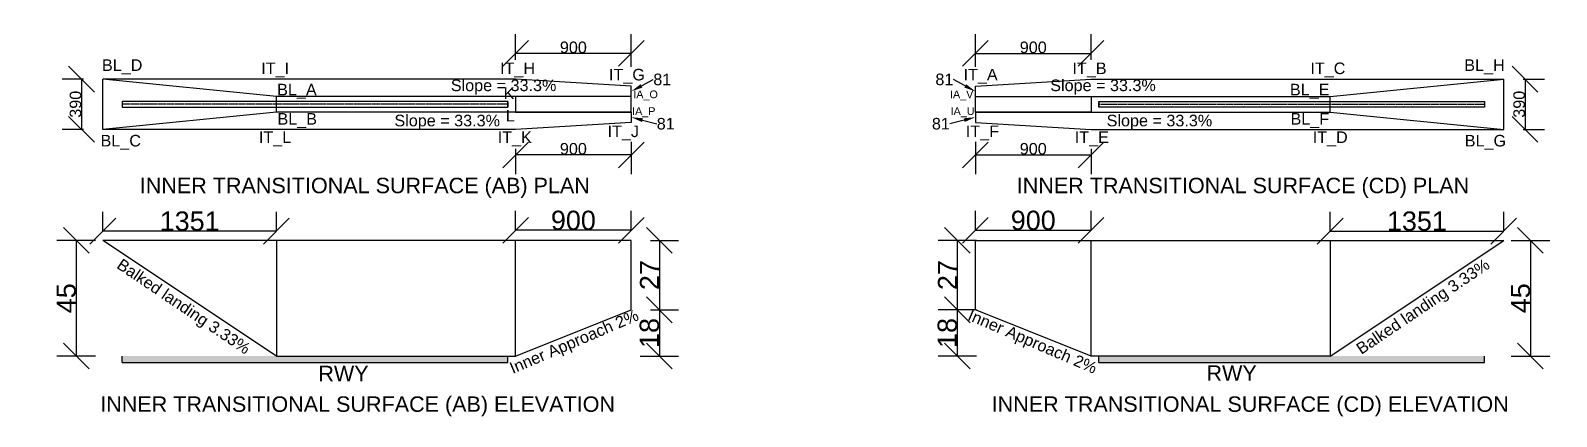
# Model space of a CAD drawing. Header units: metres. Extents: x 53499 to 358985, y 19300 to 120860.
# Drawn here: x 61160 to 73032, y 82336 to 85339 of the extents above; entities that cross this region are included whole.
import ezdxf
from ezdxf import colors
from ezdxf.entities.mleader import LeaderData, LeaderLine
from ezdxf.math import Vec2, Vec3

# ---------------------------------------------------------------- set-up
doc = ezdxf.new("R2010")
doc.units = ezdxf.units.M
doc.header["$MEASUREMENT"] = 0
doc.linetypes.add('ACAD_ISO02W100', pattern=[15, 12, -3])
for name, color, linetype in [('Approach', 20, 'Continuous'), ('Approach Elev', 132, 'Continuous'), ('Dimtxt', 82, 'Continuous'), ('Inner Approach', 220, 'Continuous'), ('Runway', 10, 'Continuous'), ('RWY CL', 80, 'ACAD_ISO02W100'), ('Text', 240, 'Continuous')]:
    doc.layers.add(name, color=color, linetype=linetype)
doc.layers.add('Blk landing', color=7, linetype='Continuous', true_color=0xf7c318)
doc.layers.add('IA', color=7, linetype='Continuous', lineweight=30, true_color=0x3f9933)
doc.styles.add('Dimtxt', font='arial.ttf', dxfattribs={"height": 425})
doc.styles.get("Standard").update_dxf_attribs({"font": 'arial.ttf', "height": 425})
doc.styles.add('style1', font='arial.ttf', dxfattribs={"height": 250})
doc.styles.add('style2', font='arial.ttf', dxfattribs={"height": 200})
doc.dimstyles.new('Elev standard', dxfattribs={"dimtxt": 425, "dimasz": 200, "dimexe": 150, "dimexo": 150, "dimgap": 0.09, "dimtad": 1, "dimdec": 0, "dimlfac": 0.05, "dimzin": 0, "dimdsep": 46, "dimtxsty": 'Dimtxt', "dimblk": 'OBLIQUE', "dimcen": 0.09, "dimclrt": 256, "dimadec": 0, "dimazin": 0, "dimtfac": 1, "dimtdec": 0, "dimtix": 1, "dimtofl": 0, "dimtmove": 0, "dimatfit": 0, "dimfxl": 150, "dimfxlon": 1, "dimtolj": 1, "dimtzin": 0, "dimarcsym": 0})
doc.dimstyles.new('Standard 200', dxfattribs={"dimtxt": 200, "dimasz": 200, "dimexe": 150, "dimexo": 150, "dimgap": 0.09, "dimtad": 1, "dimdec": 0, "dimzin": 0, "dimdsep": 46, "dimtxsty": 'style2', "dimblk": 'OBLIQUE', "dimcen": 0.09, "dimclrt": 256, "dimadec": 0, "dimazin": 0, "dimtfac": 1, "dimtdec": 0, "dimtix": 1, "dimtofl": 0, "dimtmove": 0, "dimatfit": 0, "dimfxl": 150, "dimfxlon": 1, "dimtolj": 1, "dimtzin": 0, "dimarcsym": 0})

# ---------------------------------------------------------------- blocks, each defined once
blk = doc.blocks.new('_Oblique')
at = {"color": 0, "linetype": 'ByBlock', "lineweight": -2}
blk.add_line((-0.5, -0.5), (0.5, 0.5), dxfattribs=at)
blk = doc.blocks.new('*D75')
at = {"layer": 'Defpoints', "color": 0, "transparency": 16777216}
for p in [(69411, 85161), (68511, 84906), (69411, 84960)]:
    blk.add_point(p, dxfattribs=at)
at = {"layer": 'IA', "color": 0, "lineweight": -2, "transparency": 16777216}
for p, q in [((68511, 85056), (68511, 85311)), ((69411, 85110), (69411, 85311)), ((68511, 85161), (69411, 85161))]:
    blk.add_line(p, q, dxfattribs=at)
at = {"layer": 'IA', "color": 0, "lineweight": -2, "transparency": 16777216, "xscale": 200, "yscale": 200, "zscale": 200, "rotation": 180}
blk.add_blockref('_Oblique', (68511, 85161), dxfattribs=at)
at = {"layer": 'IA', "color": 0, "lineweight": -2, "transparency": 16777216, "xscale": 200, "yscale": 200, "zscale": 200}
blk.add_blockref('_Oblique', (69411, 85161), dxfattribs=at)
at = {"layer": 'IA', "transparency": 16777216, "insert": (68961, 85207), "char_height": 200, "attachment_point": 5, "style": 'style2'}
blk.add_mtext('\\A1;{\\H0.45x;900}', dxfattribs=at)
blk = doc.blocks.new('*D76')
at = {"layer": 'Defpoints', "color": 0, "transparency": 16777216}
for p in [(68511, 84624), (69411, 84569), (69411, 84371)]:
    blk.add_point(p, dxfattribs=at)
at = {"layer": 'IA', "color": 0, "lineweight": -2, "transparency": 16777216}
for p, q in [((68511, 84474), (68511, 84221)), ((69411, 84419), (69411, 84221)), ((68511, 84371), (69411, 84371))]:
    blk.add_line(p, q, dxfattribs=at)
at = {"layer": 'IA', "color": 0, "lineweight": -2, "transparency": 16777216, "xscale": 200, "yscale": 200, "zscale": 200, "rotation": 180}
blk.add_blockref('_Oblique', (68511, 84371), dxfattribs=at)
at = {"layer": 'IA', "color": 0, "lineweight": -2, "transparency": 16777216, "xscale": 200, "yscale": 200, "zscale": 200}
blk.add_blockref('_Oblique', (69411, 84371), dxfattribs=at)
at = {"layer": 'IA', "transparency": 16777216, "insert": (68961, 84418), "char_height": 200, "attachment_point": 5, "style": 'style2'}
blk.add_mtext('\\A1;{\\H0.45x;900}', dxfattribs=at)
blk = doc.blocks.new('*D77')
at = {"layer": 'Defpoints', "color": 0, "transparency": 16777216}
for p in [(72622, 84960), (72622, 84569), (72788, 84569)]:
    blk.add_point(p, dxfattribs=at)
at = {"layer": 'IA', "color": 0, "lineweight": -2, "transparency": 16777216}
for p, q in [((72772, 84960), (72938, 84960)), ((72788, 84960), (72788, 84569)), ((72772, 84569), (72938, 84569))]:
    blk.add_line(p, q, dxfattribs=at)
at = {"layer": 'IA', "color": 0, "lineweight": -2, "transparency": 16777216, "xscale": 200, "yscale": 200, "zscale": 200}
for p, rotation in [((72788, 84960), 90), ((72788, 84569), 270)]:
    blk.add_blockref('_Oblique', p, dxfattribs=dict(at, rotation=rotation))
at = {"layer": 'IA', "transparency": 16777216, "insert": (72742, 84765), "char_height": 200, "attachment_point": 5, "rotation": 90, "style": 'style2'}
blk.add_mtext('\\A1;{\\H0.45x;390}', dxfattribs=at)
blk = doc.blocks.new('*D78')
at = {"layer": 'Defpoints', "color": 0, "transparency": 16777216}
for p in [(71271, 83706), (71271, 82806), (72829, 82806)]:
    blk.add_point(p, dxfattribs=at)
at = {"layer": 'Dimtxt', "color": 0, "lineweight": -2, "transparency": 16777216}
for p, q in [((72679, 83706), (72979, 83706)), ((72829, 83706), (72829, 82806)), ((72679, 82806), (72979, 82806))]:
    blk.add_line(p, q, dxfattribs=at)
at = {"layer": 'Dimtxt', "color": 0, "lineweight": -2, "transparency": 16777216, "xscale": 200, "yscale": 200, "zscale": 200}
for p, rotation in [((72829, 83706), 90), ((72829, 82806), 270)]:
    blk.add_blockref('_Oblique', p, dxfattribs=dict(at, rotation=rotation))
at = {"layer": 'Dimtxt', "transparency": 16777216, "insert": (72753, 83256), "char_height": 425, "attachment_point": 5, "rotation": 90, "style": 'Dimtxt'}
blk.add_mtext('\\A1;{\\H0.35294x;45}', dxfattribs=at)
blk = doc.blocks.new('*D79')
at = {"layer": 'Defpoints', "color": 0, "transparency": 16777216}
for p in [(68511, 83706), (69411, 83785), (69411, 83706)]:
    blk.add_point(p, dxfattribs=at)
at = {"layer": 'Dimtxt', "color": 0, "lineweight": -2, "transparency": 16777216}
for p, q in [((68511, 83785), (68511, 83935)), ((69411, 83785), (69411, 83935)), ((68511, 83785), (69411, 83785))]:
    blk.add_line(p, q, dxfattribs=at)
at = {"layer": 'Dimtxt', "color": 0, "lineweight": -2, "transparency": 16777216, "xscale": 200, "yscale": 200, "zscale": 200, "rotation": 180}
blk.add_blockref('_Oblique', (68511, 83785), dxfattribs=at)
at = {"layer": 'Dimtxt', "color": 0, "lineweight": -2, "transparency": 16777216, "xscale": 200, "yscale": 200, "zscale": 200}
blk.add_blockref('_Oblique', (69411, 83785), dxfattribs=at)
at = {"layer": 'Dimtxt', "transparency": 16777216, "insert": (68961, 83861), "char_height": 200, "attachment_point": 5, "style": 'style2'}
blk.add_mtext('\\A1;{\\H0.75x;900}', dxfattribs=at)
blk = doc.blocks.new('*D80')
at = {"layer": 'Defpoints', "color": 0, "transparency": 16777216}
for p in [(71271, 83706), (72622, 83778), (72622, 83706)]:
    blk.add_point(p, dxfattribs=at)
at = {"layer": 'Dimtxt', "color": 0, "lineweight": -2, "transparency": 16777216}
for p, q in [((71271, 83778), (71271, 83928)), ((72622, 83778), (72622, 83928)), ((71271, 83778), (72622, 83778))]:
    blk.add_line(p, q, dxfattribs=at)
at = {"layer": 'Dimtxt', "color": 0, "lineweight": -2, "transparency": 16777216, "xscale": 200, "yscale": 200, "zscale": 200, "rotation": 180}
blk.add_blockref('_Oblique', (71271, 83778), dxfattribs=at)
at = {"layer": 'Dimtxt', "color": 0, "lineweight": -2, "transparency": 16777216, "xscale": 200, "yscale": 200, "zscale": 200}
blk.add_blockref('_Oblique', (72622, 83778), dxfattribs=at)
at = {"layer": 'Dimtxt', "transparency": 16777216, "insert": (71946, 83855), "char_height": 200, "attachment_point": 5, "style": 'style2'}
blk.add_mtext('\\A1;{\\H0.75x;1351}', dxfattribs=at)
blk = doc.blocks.new('*D82')
at = {"layer": 'Defpoints', "color": 0, "transparency": 16777216}
for p in [(69411, 83706), (68370, 83166), (69411, 83166)]:
    blk.add_point(p, dxfattribs=at)
at = {"layer": 'Dimtxt', "color": 0, "lineweight": -2, "transparency": 16777216}
for p, q in [((68520, 83706), (68220, 83706)), ((68370, 83706), (68370, 83166)), ((68520, 83166), (68220, 83166))]:
    blk.add_line(p, q, dxfattribs=at)
at = {"layer": 'Dimtxt', "color": 0, "lineweight": -2, "transparency": 16777216, "xscale": 200, "yscale": 200, "zscale": 200}
for p, rotation in [((68370, 83706), 90), ((68370, 83166), 270)]:
    blk.add_blockref('_Oblique', p, dxfattribs=dict(at, rotation=rotation))
at = {"layer": 'Dimtxt', "transparency": 16777216, "insert": (68294, 83436), "char_height": 425, "attachment_point": 5, "rotation": 90, "style": 'Dimtxt'}
blk.add_mtext('\\A1;{\\H0.35294x;27}', dxfattribs=at)
blk = doc.blocks.new('*D83')
at = {"layer": 'Defpoints', "color": 0, "transparency": 16777216}
for p in [(69411, 83166), (68370, 82806), (69411, 82806)]:
    blk.add_point(p, dxfattribs=at)
at = {"layer": 'Dimtxt', "color": 0, "lineweight": -2, "transparency": 16777216}
for p, q in [((68520, 83166), (68220, 83166)), ((68370, 83166), (68370, 82806)), ((68520, 82806), (68220, 82806))]:
    blk.add_line(p, q, dxfattribs=at)
at = {"layer": 'Dimtxt', "color": 0, "lineweight": -2, "transparency": 16777216, "xscale": 200, "yscale": 200, "zscale": 200}
for p, rotation in [((68370, 83166), 90), ((68370, 82806), 270)]:
    blk.add_blockref('_Oblique', p, dxfattribs=dict(at, rotation=rotation))
at = {"layer": 'Dimtxt', "transparency": 16777216, "insert": (68293, 82986), "char_height": 425, "attachment_point": 5, "rotation": 90, "style": 'Dimtxt'}
blk.add_mtext('\\A1;{\\H0.35294x;18}', dxfattribs=at)
blk = doc.blocks.new('*D84')
at = {"layer": 'Defpoints', "color": 0, "transparency": 16777216}
for p in [(64933, 85161), (64933, 84960), (65833, 84906)]:
    blk.add_point(p, dxfattribs=at)
at = {"layer": 'IA', "color": 0, "lineweight": -2, "transparency": 16777216}
for p, q in [((64933, 85110), (64933, 85311)), ((65833, 85056), (65833, 85311)), ((65833, 85161), (64933, 85161))]:
    blk.add_line(p, q, dxfattribs=at)
at = {"layer": 'IA', "color": 0, "lineweight": -2, "transparency": 16777216, "xscale": 200, "yscale": 200, "zscale": 200, "rotation": 180}
blk.add_blockref('_Oblique', (64933, 85161), dxfattribs=at)
at = {"layer": 'IA', "color": 0, "lineweight": -2, "transparency": 16777216, "xscale": 200, "yscale": 200, "zscale": 200}
blk.add_blockref('_Oblique', (65833, 85161), dxfattribs=at)
at = {"layer": 'IA', "transparency": 16777216, "insert": (65383, 85207), "char_height": 200, "attachment_point": 5, "style": 'style2'}
blk.add_mtext('\\A1;{\\H0.45x;900}', dxfattribs=at)
blk = doc.blocks.new('*D85')
at = {"layer": 'Defpoints', "color": 0, "transparency": 16777216}
for p in [(64933, 84569), (65833, 84624), (64933, 84371)]:
    blk.add_point(p, dxfattribs=at)
at = {"layer": 'IA', "color": 0, "lineweight": -2, "transparency": 16777216}
for p, q in [((64933, 84419), (64933, 84221)), ((65833, 84474), (65833, 84221)), ((65833, 84371), (64933, 84371))]:
    blk.add_line(p, q, dxfattribs=at)
at = {"layer": 'IA', "color": 0, "lineweight": -2, "transparency": 16777216, "xscale": 200, "yscale": 200, "zscale": 200, "rotation": 180}
blk.add_blockref('_Oblique', (64933, 84371), dxfattribs=at)
at = {"layer": 'IA', "color": 0, "lineweight": -2, "transparency": 16777216, "xscale": 200, "yscale": 200, "zscale": 200}
blk.add_blockref('_Oblique', (65833, 84371), dxfattribs=at)
at = {"layer": 'IA', "transparency": 16777216, "insert": (65383, 84418), "char_height": 200, "attachment_point": 5, "style": 'style2'}
blk.add_mtext('\\A1;{\\H0.45x;900}', dxfattribs=at)
blk = doc.blocks.new('*D86')
at = {"layer": 'Defpoints', "color": 0, "transparency": 16777216}
for p in [(61722, 84960), (61556, 84569), (61722, 84569)]:
    blk.add_point(p, dxfattribs=at)
at = {"layer": 'IA', "color": 0, "lineweight": -2, "transparency": 16777216}
for p, q in [((61572, 84960), (61406, 84960)), ((61556, 84960), (61556, 84569)), ((61572, 84569), (61406, 84569))]:
    blk.add_line(p, q, dxfattribs=at)
at = {"layer": 'IA', "color": 0, "lineweight": -2, "transparency": 16777216, "xscale": 200, "yscale": 200, "zscale": 200}
for p, rotation in [((61556, 84960), 90), ((61556, 84569), 270)]:
    blk.add_blockref('_Oblique', p, dxfattribs=dict(at, rotation=rotation))
at = {"layer": 'IA', "transparency": 16777216, "insert": (61510, 84765), "char_height": 200, "attachment_point": 5, "rotation": 90, "style": 'style2'}
blk.add_mtext('\\A1;{\\H0.45x;390}', dxfattribs=at)
blk = doc.blocks.new('*D87')
at = {"layer": 'Defpoints', "color": 0, "transparency": 16777216}
for p in [(63073, 83706), (61515, 82806), (63073, 82806)]:
    blk.add_point(p, dxfattribs=at)
at = {"layer": 'Dimtxt', "color": 0, "lineweight": -2, "transparency": 16777216}
for p, q in [((61665, 83706), (61365, 83706)), ((61515, 83706), (61515, 82806)), ((61665, 82806), (61365, 82806))]:
    blk.add_line(p, q, dxfattribs=at)
at = {"layer": 'Dimtxt', "color": 0, "lineweight": -2, "transparency": 16777216, "xscale": 200, "yscale": 200, "zscale": 200}
for p, rotation in [((61515, 83706), 90), ((61515, 82806), 270)]:
    blk.add_blockref('_Oblique', p, dxfattribs=dict(at, rotation=rotation))
at = {"layer": 'Dimtxt', "transparency": 16777216, "insert": (61438, 83256), "char_height": 425, "attachment_point": 5, "rotation": 90, "style": 'Dimtxt'}
blk.add_mtext('\\A1;{\\H0.35294x;45}', dxfattribs=at)
blk = doc.blocks.new('*D88')
at = {"layer": 'Defpoints', "color": 0, "transparency": 16777216}
for p in [(64933, 83785), (64933, 83706), (65833, 83706)]:
    blk.add_point(p, dxfattribs=at)
at = {"layer": 'Dimtxt', "color": 0, "lineweight": -2, "transparency": 16777216}
for p, q in [((64933, 83785), (64933, 83935)), ((65833, 83785), (65833, 83935)), ((65833, 83785), (64933, 83785))]:
    blk.add_line(p, q, dxfattribs=at)
at = {"layer": 'Dimtxt', "color": 0, "lineweight": -2, "transparency": 16777216, "xscale": 200, "yscale": 200, "zscale": 200, "rotation": 180}
blk.add_blockref('_Oblique', (64933, 83785), dxfattribs=at)
at = {"layer": 'Dimtxt', "color": 0, "lineweight": -2, "transparency": 16777216, "xscale": 200, "yscale": 200, "zscale": 200}
blk.add_blockref('_Oblique', (65833, 83785), dxfattribs=at)
at = {"layer": 'Dimtxt', "transparency": 16777216, "insert": (65383, 83861), "char_height": 200, "attachment_point": 5, "style": 'style2'}
blk.add_mtext('\\A1;{\\H0.75x;900}', dxfattribs=at)
blk = doc.blocks.new('*D89')
at = {"layer": 'Defpoints', "color": 0, "transparency": 16777216}
for p in [(61722, 83778), (61722, 83706), (63073, 83706)]:
    blk.add_point(p, dxfattribs=at)
at = {"layer": 'Dimtxt', "color": 0, "lineweight": -2, "transparency": 16777216}
for p, q in [((61722, 83778), (61722, 83928)), ((63073, 83778), (63073, 83928)), ((63073, 83778), (61722, 83778))]:
    blk.add_line(p, q, dxfattribs=at)
at = {"layer": 'Dimtxt', "color": 0, "lineweight": -2, "transparency": 16777216, "xscale": 200, "yscale": 200, "zscale": 200, "rotation": 180}
blk.add_blockref('_Oblique', (61722, 83778), dxfattribs=at)
at = {"layer": 'Dimtxt', "color": 0, "lineweight": -2, "transparency": 16777216, "xscale": 200, "yscale": 200, "zscale": 200}
blk.add_blockref('_Oblique', (63073, 83778), dxfattribs=at)
at = {"layer": 'Dimtxt', "transparency": 16777216, "insert": (62398, 83855), "char_height": 200, "attachment_point": 5, "style": 'style2'}
blk.add_mtext('\\A1;{\\H0.75x;1351}', dxfattribs=at)
blk = doc.blocks.new('*D90')
at = {"layer": 'Defpoints', "color": 0, "transparency": 16777216}
for p in [(65833, 83706), (65833, 83166), (66052, 83166)]:
    blk.add_point(p, dxfattribs=at)
at = {"layer": 'Dimtxt', "color": 0, "lineweight": -2, "transparency": 16777216}
for p, q in [((65983, 83706), (66202, 83706)), ((66052, 83706), (66052, 83166)), ((65983, 83166), (66202, 83166))]:
    blk.add_line(p, q, dxfattribs=at)
at = {"layer": 'Dimtxt', "color": 0, "lineweight": -2, "transparency": 16777216, "xscale": 200, "yscale": 200, "zscale": 200}
for p, rotation in [((66052, 83706), 90), ((66052, 83166), 270)]:
    blk.add_blockref('_Oblique', p, dxfattribs=dict(at, rotation=rotation))
at = {"layer": 'Dimtxt', "transparency": 16777216, "insert": (65976, 83436), "char_height": 425, "attachment_point": 5, "rotation": 90, "style": 'Dimtxt'}
blk.add_mtext('\\A1;{\\H0.35294x;27}', dxfattribs=at)
blk = doc.blocks.new('*D91')
at = {"layer": 'Defpoints', "color": 0, "transparency": 16777216}
for p in [(65833, 83166), (64933, 82806), (66052, 82806)]:
    blk.add_point(p, dxfattribs=at)
at = {"layer": 'Dimtxt', "color": 0, "lineweight": -2, "transparency": 16777216}
for p, q in [((65983, 83166), (66202, 83166)), ((66052, 83166), (66052, 82806)), ((65902, 82806), (66202, 82806))]:
    blk.add_line(p, q, dxfattribs=at)
at = {"layer": 'Dimtxt', "color": 0, "lineweight": -2, "transparency": 16777216, "xscale": 200, "yscale": 200, "zscale": 200}
for p, rotation in [((66052, 83166), 90), ((66052, 82806), 270)]:
    blk.add_blockref('_Oblique', p, dxfattribs=dict(at, rotation=rotation))
at = {"layer": 'Dimtxt', "transparency": 16777216, "insert": (65975, 82986), "char_height": 425, "attachment_point": 5, "rotation": 90, "style": 'Dimtxt'}
blk.add_mtext('\\A1;{\\H0.35294x;18}', dxfattribs=at)

msp = doc.modelspace()

# ---------------------------------------------------------------- hatches: boundary and pattern name
at = {"layer": 'Approach Elev'}
h = msp.add_hatch(color=256, dxfattribs=at)
h.dxf.hatch_style = 1
h.paths.add_polyline_path([(64873.4, 82806.3), (61873.4, 82806.3), (61873.4, 82756.3), (64873.4, 82756.3)])
h = msp.add_hatch(color=256, dxfattribs=at)
h.dxf.hatch_style = 1
h.paths.add_polyline_path([(72470.7, 82806.3), (69470.7, 82806.3), (69470.7, 82756.3), (72470.7, 82756.3)])

# ---------------------------------------------------------------- linework, layer by layer
for p, q in [((65833.4, 83706.3), (61722.1, 83706.3)), ((68510.7, 83706.3), (72622, 83706.3))]:
    msp.add_line(p, q)
at = {"layer": 'Approach'}
for p, q in [((61873.4, 82756.3), (64873.4, 82756.3)), ((69470.7, 82756.3), (72470.7, 82756.3))]:
    msp.add_line(p, q, dxfattribs=at)
at = {"layer": 'Approach Elev'}
for p, q in [((61873.4, 82756.3), (61873.4, 82806.3)), ((64873.4, 82756.3), (64873.4, 82806.3)), ((69470.7, 82756.3), (69470.7, 82806.3)), ((72470.7, 82756.3), (72470.7, 82806.3))]:
    msp.add_line(p, q, dxfattribs=at)
at = {"layer": 'Blk landing'}
for p, q in [((61722.1, 84569.5), (61722.1, 84959.7)), ((63073.4, 84824.6), (61722.1, 84959.7)), ((71270.7, 84824.6), (72622, 84959.7)), ((72622, 84569.5), (72622, 84959.7)), ((63073.4, 84704.6), (63073.4, 84824.6)), ((71270.7, 84704.6), (71270.7, 84824.6)), ((63073.4, 84704.6), (61722.1, 84569.5)), ((71270.7, 84704.6), (72622, 84569.5)), ((63073.4, 82806.3), (61722.1, 83706.3)), ((71270.7, 82806.3), (72622, 83706.3))]:
    msp.add_line(p, q, dxfattribs=at)
at = {"layer": 'IA'}
for p, q in [((63073.4, 84824.6), (61722.1, 84959.7)), ((64933.4, 84959.7), (61722.1, 84959.7)), ((65833.4, 84905.7), (64933.4, 84959.7)), ((65833.4, 84824.6), (65833.4, 84905.7)), ((68510.7, 84905.7), (69410.7, 84959.7)), ((68510.7, 84824.6), (68510.7, 84905.7)), ((69410.7, 84959.7), (72622, 84959.7)), ((71270.7, 84824.6), (72622, 84959.7)), ((65833.4, 84824.6), (63073.4, 84824.6)), ((68510.7, 84824.6), (71270.7, 84824.6)), ((63073.4, 84704.6), (61722.1, 84569.5)), ((65833.4, 84704.6), (63073.4, 84704.6)), ((65833.4, 84704.6), (65833.4, 84623.5)), ((68510.7, 84704.6), (71270.7, 84704.6)), ((68510.7, 84704.6), (68510.7, 84623.5)), ((71270.7, 84704.6), (72622, 84569.5)), ((64933.4, 84569.5), (61722.1, 84569.5)), ((65833.4, 84623.5), (64933.4, 84569.5)), ((68510.7, 84623.5), (69410.7, 84569.5)), ((69410.7, 84569.5), (72622, 84569.5)), ((63073.4, 83706.3), (61722.1, 83706.3)), ((64933.4, 83706.3), (63073.4, 83706.3)), ((63073.4, 83706.3), (63073.4, 82806.3)), ((64933.4, 82806.3), (64933.4, 83706.3)), ((65833.4, 83706.3), (64933.4, 83706.3)), ((65833.4, 83166.3), (65833.4, 83706.3)), ((68510.7, 83706.3), (69410.7, 83706.3)), ((68510.7, 83166.3), (68510.7, 83706.3)), ((69410.7, 82806.3), (69410.7, 83706.3)), ((69410.7, 83706.3), (71270.7, 83706.3)), ((71270.7, 83706.3), (71270.7, 82806.3)), ((71270.7, 83706.3), (72622, 83706.3)), ((63073.4, 82806.3), (64933.4, 82806.3)), ((71270.7, 82806.3), (69410.7, 82806.3))]:
    msp.add_line(p, q, dxfattribs=at)
at = {"layer": 'Inner Approach'}
for p, q in [((65833.4, 84824.6), (64933.4, 84824.6)), ((64933.4, 84824.6), (64933.4, 84704.6)), ((65833.4, 84704.6), (65833.4, 84824.6)), ((68510.7, 84824.6), (69410.7, 84824.6)), ((68510.7, 84704.6), (68510.7, 84824.6)), ((69410.7, 84824.6), (69410.7, 84704.6)), ((64933.4, 84704.6), (65833.4, 84704.6)), ((69410.7, 84704.6), (68510.7, 84704.6)), ((64933.4, 82806.3), (65833.4, 83166.3)), ((69410.7, 82806.3), (68510.7, 83166.3))]:
    msp.add_line(p, q, dxfattribs=at)
at = {"layer": 'Runway'}
for p, q in [((64873.4, 84787.1), (61873.4, 84787.1)), ((61873.4, 84787.1), (61873.4, 84742.1)), ((64873.4, 84742.1), (64873.4, 84787.1)), ((64873.4, 84787.1), (64873.4, 84742.1)), ((69470.7, 84787.1), (72470.7, 84787.1)), ((69470.7, 84742.1), (69470.7, 84787.1)), ((69470.7, 84787.1), (69470.7, 84742.1)), ((72470.7, 84787.1), (72470.7, 84742.1)), ((61873.4, 84742.1), (64873.4, 84742.1)), ((72470.7, 84742.1), (69470.7, 84742.1))]:
    msp.add_line(p, q, dxfattribs=at)
at = {"layer": 'RWY CL'}
for p, q in [((64873.4, 84764.6), (61873.4, 84764.6)), ((69470.7, 84764.6), (72470.7, 84764.6))]:
    msp.add_line(p, q, dxfattribs=at)

# ---------------------------------------------------------------- texts
at = {"layer": 'Approach', "char_height": 120, "style": 'style2'}
for s, insert, attachment_point in [('INNER TRANSITIONAL SURFACE (AB) PLAN', (65511.5, 84193.2), 3), ('INNER TRANSITIONAL SURFACE (CD) PLAN', (68832.6, 84193.2), 1), ('INNER TRANSITIONAL SURFACE (AB) ELEVATION', (65706.8, 82492.6), 3), ('INNER TRANSITIONAL SURFACE (CD) ELEVATION', (68637.3, 82492.6), 1)]:
    msp.add_mtext_dynamic_manual_height_columns(s, width=13303.507, gutter_width=2125, heights=[0], dxfattribs=dict(at, insert=insert, attachment_point=attachment_point))
at = {"layer": 'Dimtxt', "char_height": 90}
for insert, attachment_point in [((64429.6, 84957.1), 1), ((69914.5, 84957.1), 3), ((63990.8, 84683.3), 1), ((70353.3, 84683.3), 3)]:
    msp.add_mtext_dynamic_manual_height_columns('Slope = 33.3%', width=1776.87, gutter_width=1, heights=[644.6], dxfattribs=dict(at, insert=insert, attachment_point=attachment_point))
for s, insert, attachment_point, rotation in [('Balked landing 3.33%', (61873.3, 83570.4), 1, 325.96372), ('Balked landing 3.33%', (72470.8, 83570.4), 3, 34.03628), ('Inner Approach 2%', (64875.9, 82749.3), 1, 23.18888), ('Inner Approach 2%', (69468.2, 82749.3), 3, 336.81112)]:
    msp.add_mtext_dynamic_manual_height_columns(s, width=1776.87, gutter_width=1, heights=[644.6], dxfattribs=dict(at, insert=insert, attachment_point=attachment_point, rotation=rotation))
at = {"layer": 'Dimtxt', "char_height": 120, "attachment_point": 1, "style": 'style2'}
for insert in [(63399, 82731), (70308.8, 82734.2)]:
    msp.add_mtext_dynamic_manual_height_columns('RWY', width=1650.888, gutter_width=1000, heights=[0], dxfattribs=dict(at, insert=insert))
at = {"layer": 'Text', "char_height": 90, "style": 'style1'}
for s, insert, attachment_point in [('BL_D', (61715.2, 85114.2), 1), ('BL_H', (72628.9, 85114.2), 3), ('BL_B', (63080.9, 84696.4), 1), ('BL_F', (71263.2, 84696.4), 3), ('BL_C', (61704.4, 84526.7), 1), ('BL_G', (72639.7, 84526.7), 3)]:
    msp.add_mtext_dynamic_manual_height_columns(s, width=99.134, gutter_width=1, heights=[0], dxfattribs=dict(at, insert=insert, attachment_point=attachment_point))
at = {"layer": 'Text'}
for s, width, insert, char_height, attachment_point in [('IT_I', 99.134, (62954.8, 85089.6), 90, 1), ('IT_H', 99.134, (64812.5, 85089.6), 90, 1), ('IT_G', 99.134, (65660.1, 85040.5), 90, 1), ('IT_A', 99.134, (68684.1, 85040.5), 90, 3), ('IT_B', 99.134, (69531.6, 85089.6), 90, 3), ('IT_C', 99.134, (71389.3, 85089.6), 90, 3), ('BL_A', 99.134, (63078.5, 84923.9), 90, 1), ('K', 99.134, (64840.3, 84895.5), 90, 1), ('BL_E', 99.134, (71265.6, 84923.9), 90, 3), ('IA_O', 99.134, (65849.2, 84871.9), 60, 1), ('IA_V', 99.134, (68494.9, 84871.9), 60, 3), ('L', 200, (64857.6, 84721.2), 90, 1), ('IA_P', 99.134, (65840, 84741.8), 60, 1), ('IA_U', 99.134, (68504.1, 84741.8), 60, 3), ('IT_L', 99.134, (62936.5, 84553.8), 90, 1), ('IT_K', 99.134, (64794.2, 84553.8), 90, 1), ('IT_J', 99.134, (65649.2, 84599.7), 90, 1), ('IT_F', 99.134, (68694.9, 84599.7), 90, 3), ('IT_E', 99.134, (69549.9, 84553.8), 90, 3), ('IT_D', 99.134, (71407.6, 84553.8), 90, 3)]:
    msp.add_mtext_dynamic_manual_height_columns(s, width=width, gutter_width=1, heights=[0], dxfattribs=dict(at, insert=insert, char_height=char_height, attachment_point=attachment_point))

# ---------------------------------------------------------------- dimensions: what is measured, and where the dimension line sits
at = {"layer": 'Dimtxt'}
for base, p1, p2, angle, text, dimstyle, picture, middle in [((61722.1, 83778.3), (63073.4, 83706.3), (61722.1, 83706.3), 180, '{\\H0.75x;<>}', 'Standard 200', '*D89', (62397.8, 83855.1)), ((64933.4, 83784.8), (65833.4, 83706.3), (64933.4, 83706.3), 180, '{\\H0.75x;<>}', 'Standard 200', '*D88', (65383.4, 83861.4)), ((61514.8, 82806.3), (63073.4, 83706.3), (63073.4, 82806.3), 90, '{\\H0.35294x;<>}', 'Elev standard', '*D87', (61438.4, 83256.3)), ((66051.6, 83166.3), (65833.4, 83706.3), (65833.4, 83166.3), 90, '{\\H0.35294x;<>}', 'Elev standard', '*D90', (65976.2, 83436.3)), ((68369.5, 83166.3), (69410.7, 83706.3), (69410.7, 83166.3), 90, '{\\H0.35294x;<>}', 'Elev standard', '*D82', (68294.1, 83436.3)), ((72829.4, 82806.3), (71270.7, 83706.3), (71270.7, 82806.3), 90, '{\\H0.35294x;<>}', 'Elev standard', '*D78', (72753, 83256.3)), ((66051.6, 82806.3), (65833.4, 83166.3), (64933.4, 82806.3), 90, '{\\H0.35294x;<>}', 'Elev standard', '*D91', (65975, 82986.3)), ((68369.5, 82806.3), (69410.7, 83166.3), (69410.7, 82806.3), 90, '{\\H0.35294x;<>}', 'Elev standard', '*D83', (68292.8, 82986.3))]:
    dim = msp.add_linear_dim(base=base, p1=p1, p2=p2, angle=angle, text=text, dimstyle=dimstyle, dxfattribs=at)
    dim.commit()
    dim.dimension.update_dxf_attribs({"geometry": picture, "text_midpoint": middle})
for base, p1, p2, picture, middle in [((69410.7, 83784.8), (68510.7, 83706.3), (69410.7, 83706.3), '*D79', (68960.7, 83861.4)), ((72622, 83778.3), (71270.7, 83706.3), (72622, 83706.3), '*D80', (71946.3, 83855.1))]:
    dim = msp.add_linear_dim(base=base, p1=p1, p2=p2, text='{\\H0.75x;<>}', dimstyle='Standard 200', dxfattribs=at)
    dim.commit()
    dim.dimension.update_dxf_attribs({"geometry": picture, "text_midpoint": middle})
at = {"layer": 'IA'}
for base, p1, p2, angle, picture, middle in [((64933.4, 85161.2), (65833.4, 84905.7), (64933.4, 84959.7), 180, '*D84', (65383.4, 85207.3)), ((61555.8, 84569.5), (61722.1, 84959.7), (61722.1, 84569.5), 90, '*D86', (61509.7, 84764.6)), ((72788.3, 84569.5), (72622, 84959.7), (72622, 84569.5), 90, '*D77', (72742.3, 84764.6)), ((64933.4, 84371.5), (65833.4, 84623.5), (64933.4, 84569.5), 180, '*D85', (65383.4, 84417.5))]:
    dim = msp.add_linear_dim(base=base, p1=p1, p2=p2, angle=angle, text='{\\H0.45x;<>}', dimstyle='Standard 200', dxfattribs=at)
    dim.commit()
    dim.dimension.update_dxf_attribs({"geometry": picture, "text_midpoint": middle})
for base, p1, p2, picture, middle in [((69410.7, 85161.2), (68510.7, 84905.7), (69410.7, 84959.7), '*D75', (68960.7, 85207.3)), ((69410.7, 84371.5), (68510.7, 84623.5), (69410.7, 84569.5), '*D76', (68960.7, 84417.5))]:
    dim = msp.add_linear_dim(base=base, p1=p1, p2=p2, text='{\\H0.45x;<>}', dimstyle='Standard 200', dxfattribs=at)
    dim.commit()
    dim.dimension.update_dxf_attribs({"geometry": picture, "text_midpoint": middle})

# ---------------------------------------------------------------- leaders
at = {"layer": 'Dimtxt'}
ml = msp.add_multileader_mtext('Standard', dxfattribs=at)
ml.set_content('81', color=256)
ml.set_leader_properties()
ml.build(insert=Vec2(0, 0))
ml.multileader.update_dxf_attribs({"dogleg_length": 0.36, "arrow_head_size": 90})
ctx = ml.context
ctx.base_point, ctx.char_height, ctx.arrow_head_size, ctx.landing_gap_size, ctx.plane_origin = Vec3(66004.6, 84957.6), 90, 90, 0.09, Vec3(65833.4, 84865.1)
notes = []
notes.append((ctx, [(0, (1, 1, 0), (66004.2, 84957.6), (1, 0), 0.36, [(0, [(65833.4, 84865.1)], 0, [])])]))
ctx.mtext.insert, ctx.mtext.flow_direction = Vec3(66004.7, 85003.4), 5
ml = msp.add_multileader_mtext('Standard', dxfattribs=at)
ml.set_content('81', color=256)
ml.set_leader_properties()
ml.build(insert=Vec2(0, 0))
ml.multileader.update_dxf_attribs({"dogleg_length": 0.36, "arrow_head_size": 90})
ctx = ml.context
ctx.base_point, ctx.char_height, ctx.arrow_head_size, ctx.landing_gap_size, ctx.plane_origin = Vec3(68227.7, 84957.6), 90, 90, 0.09, Vec3(68510.7, 84865.1)
ctx.text_align_type = 2
notes.append((ctx, [(0, (1, 1, 0), (68339.9, 84957.6), (-1, 0), 0.36, [(0, [(68510.7, 84865.1)], 0, [])])]))
ctx.mtext.insert, ctx.mtext.alignment, ctx.mtext.flow_direction = Vec3(68339.4, 85003.4), 3, 5
ml = msp.add_multileader_mtext('Standard', dxfattribs=at)
ml.set_content('81', color=256)
ml.set_leader_properties()
ml.build(insert=Vec2(0, 0))
ml.multileader.update_dxf_attribs({"dogleg_length": 0.36, "arrow_head_size": 90})
ctx = ml.context
ctx.base_point, ctx.char_height, ctx.arrow_head_size, ctx.landing_gap_size, ctx.plane_origin = Vec3(66031.5, 84612.9), 90, 90, 0.09, Vec3(65833.4, 84664.1)
notes.append((ctx, [(0, (1, 1, 0), (66031.1, 84612.9), (1, 0), 0.36, [(0, [(65833.4, 84664.1)], 0, [])])]))
ctx.mtext.insert, ctx.mtext.flow_direction = Vec3(66031.6, 84658.7), 5
ml = msp.add_multileader_mtext('Standard', dxfattribs=at)
ml.set_content('81', color=256)
ml.set_leader_properties()
ml.build(insert=Vec2(0, 0))
ml.multileader.update_dxf_attribs({"dogleg_length": 0.36, "arrow_head_size": 90})
ctx = ml.context
ctx.base_point, ctx.char_height, ctx.arrow_head_size, ctx.landing_gap_size, ctx.plane_origin = Vec3(68200.8, 84612.9), 90, 90, 0.09, Vec3(68510.7, 84664.1)
ctx.text_align_type = 2
notes.append((ctx, [(0, (1, 1, 0), (68313, 84612.9), (-1, 0), 0.36, [(0, [(68510.7, 84664.1)], 0, [])])]))
ctx.mtext.insert, ctx.mtext.alignment, ctx.mtext.flow_direction = Vec3(68312.5, 84658.7), 3, 5
for ctx, leaders in notes:
    for number, flags, end, landing, length, lines in leaders:
        leader = LeaderData()
        leader.index, (leader.has_last_leader_line, leader.has_dogleg_vector, leader.attachment_direction) = number, flags
        leader.last_leader_point, leader.dogleg_vector, leader.dogleg_length = Vec3(end), Vec3(landing), length
        for number, points, colour, breaks in lines:
            line = LeaderLine()
            line.index, line.vertices, line.color, line.breaks = number, Vec3.list(points), colors.encode_raw_color(colour), breaks
            leader.lines.append(line)
        ctx.leaders.append(leader)

doc.saveas('drawing.dxf')
